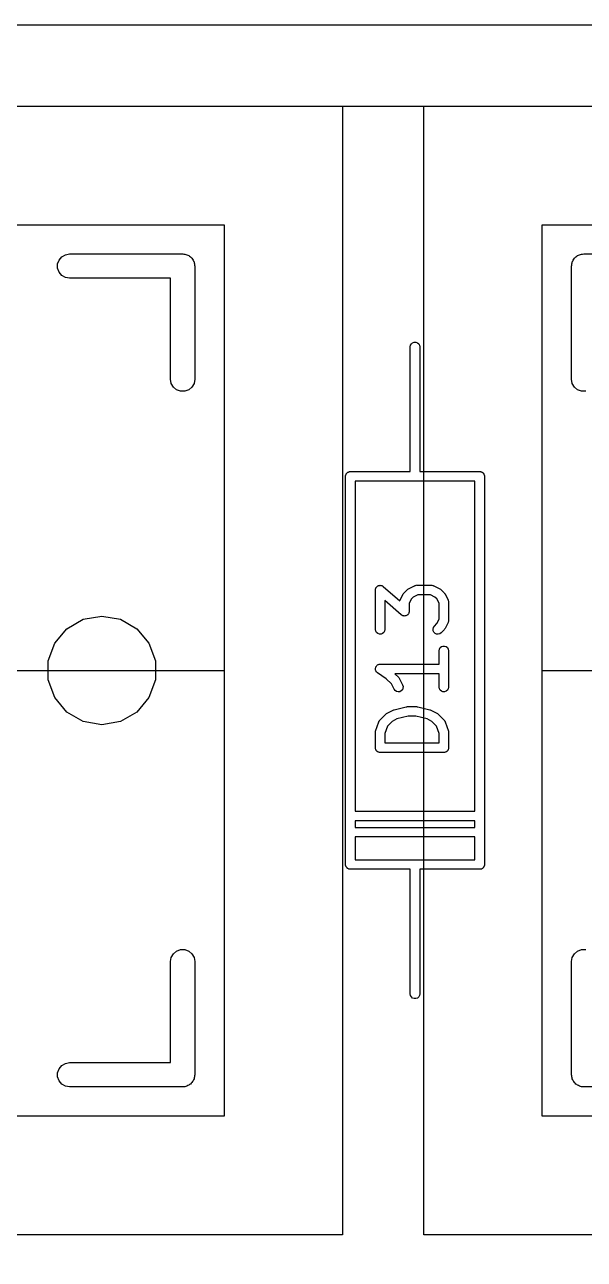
# Model space of a CAD drawing. Header units: millimetres. Extents: x 30 to 728, y -111 to 447.
# Drawn here: x 96.48 to 105.27, y 158.84 to 178.23 of the extents above; entities that cross this region are included whole.
import ezdxf

# ---------------------------------------------------------------- set-up
doc = ezdxf.new("R2010")
doc.units = ezdxf.units.MM
for name, color, linetype in [('BLACK', 7, 'Continuous'), ('プレート', 6, 'Continuous'), ('化粧板', 1, 'Continuous'), ('参照キーキャップ', 7, 'Continuous'), ('寸法', 21, 'Continuous')]:
    doc.layers.add(name, color=color, linetype=linetype)
doc.layers.add('補助線', color=4, linetype='Continuous', transparency=0.8)

# ---------------------------------------------------------------- blocks, each defined once
blk = doc.blocks.new('hhskb-F.SilkS')
at = {"layer": 'BLACK'}
for p, q in [((63.407, -53.5547), (63.4495, -53.5041)), ((63.4495, -53.5041), (63.5068, -53.471)), ((63.5068, -53.471), (63.572, -53.4595)), ((63.572, -53.4595), (65.35, -53.4595)), ((65.35, -53.4595), (65.3664, -53.4624)), ((65.3664, -53.4624), (65.3831, -53.4624)), ((65.3831, -53.4624), (65.3987, -53.4681)), ((65.3987, -53.4681), (65.4152, -53.471)), ((65.4152, -53.471), (65.4296, -53.4793)), ((65.4296, -53.4793), (65.4453, -53.485)), ((65.4453, -53.485), (65.458, -53.4957)), ((65.458, -53.4957), (65.4725, -53.5041)), ((65.4725, -53.5041), (65.4832, -53.5168)), ((71.5168, -53.5168), (71.5275, -53.5041)), ((71.5275, -53.5041), (71.542, -53.4957)), ((71.542, -53.4957), (71.5547, -53.485)), ((71.5547, -53.485), (71.5704, -53.4793)), ((71.5704, -53.4793), (71.5848, -53.471)), ((71.5848, -53.471), (71.6013, -53.4681)), ((71.6013, -53.4681), (71.6169, -53.4624)), ((71.6169, -53.4624), (71.6336, -53.4624)), ((71.6336, -53.4624), (71.65, -53.4595)), ((71.65, -53.4595), (73.428, -53.4595)), ((63.3844, -53.6169), (63.407, -53.5547)), ((63.3844, -53.6831), (63.3844, -53.6169)), ((63.407, -53.7452), (63.3844, -53.6831)), ((65.4832, -53.5168), (65.4959, -53.5275)), ((65.4959, -53.5275), (65.5043, -53.542)), ((65.5043, -53.542), (65.515, -53.5547)), ((65.515, -53.5547), (65.5207, -53.5704)), ((65.5207, -53.5704), (65.529, -53.5848)), ((65.529, -53.5848), (65.5319, -53.6013)), ((65.5319, -53.6013), (65.5376, -53.6169)), ((65.5376, -53.6169), (65.5376, -53.6336)), ((65.5376, -53.6336), (65.5405, -53.65)), ((65.5405, -53.65), (65.5405, -55.428)), ((71.4595, -53.65), (71.4624, -53.6336)), ((71.4595, -55.428), (71.4595, -53.65)), ((71.4624, -53.6169), (71.4681, -53.6013)), ((71.4624, -53.6336), (71.4624, -53.6169)), ((71.4681, -53.6013), (71.471, -53.5848)), ((71.471, -53.5848), (71.4793, -53.5704)), ((71.4793, -53.5704), (71.485, -53.5547)), ((71.485, -53.5547), (71.4957, -53.542)), ((71.4957, -53.542), (71.5041, -53.5275)), ((71.5041, -53.5275), (71.5168, -53.5168)), ((63.4495, -53.7959), (63.407, -53.7452)), ((63.5068, -53.829), (63.4495, -53.7959)), ((63.572, -53.8405), (63.5068, -53.829)), ((65.1595, -53.8405), (63.572, -53.8405)), ((65.1595, -55.428), (65.1595, -53.8405)), ((68.9425, -54.8718), (68.9625, -54.855)), ((68.9625, -54.855), (68.987, -54.8461)), ((68.987, -54.8461), (69.013, -54.8461)), ((69.013, -54.8461), (69.0375, -54.855)), ((69.0375, -54.855), (69.0575, -54.8718)), ((68.925, -54.92), (68.9295, -54.8943)), ((68.925, -56.19), (68.925, -54.92)), ((68.9295, -54.8943), (68.9425, -54.8718)), ((69.0575, -54.8718), (69.0705, -54.8943)), ((69.0705, -54.8943), (69.075, -54.92)), ((69.075, -54.92), (69.075, -56.19)), ((65.171, -55.4932), (65.1595, -55.428)), ((65.5405, -55.428), (65.529, -55.4932)), ((71.471, -55.4932), (71.4595, -55.428)), ((65.2041, -55.5505), (65.171, -55.4932)), ((65.2548, -55.593), (65.2041, -55.5505)), ((65.3169, -55.6156), (65.2548, -55.593)), ((65.3831, -55.6156), (65.3169, -55.6156)), ((65.4453, -55.593), (65.3831, -55.6156)), ((65.4959, -55.5505), (65.4453, -55.593)), ((65.529, -55.4932), (65.4959, -55.5505)), ((71.5041, -55.5505), (71.471, -55.4932)), ((71.5547, -55.593), (71.5041, -55.5505)), ((71.6169, -55.6156), (71.5547, -55.593)), ((71.6831, -55.6156), (71.6169, -55.6156)), ((68.925, -56.877), (68.925, -56.19)), ((69.075, -56.19), (69.075, -56.877)), ((67.909, -56.952), (67.9101, -56.9455)), ((67.909, -63.048), (67.909, -56.952)), ((67.9101, -56.939), (67.9124, -56.9328)), ((67.9101, -56.9455), (67.9101, -56.939)), ((67.9124, -56.9328), (67.9135, -56.9263)), ((67.9135, -56.9263), (67.9168, -56.9207)), ((67.9168, -56.9207), (67.919, -56.9145)), ((67.919, -56.9145), (67.9233, -56.9095)), ((67.9233, -56.9095), (67.9265, -56.9038)), ((67.9265, -56.9038), (67.9316, -56.8996)), ((67.9316, -56.8996), (67.9358, -56.8945)), ((67.9358, -56.8945), (67.9415, -56.8913)), ((67.9415, -56.8913), (67.9465, -56.887)), ((67.9465, -56.887), (67.9527, -56.8848)), ((67.9527, -56.8848), (67.9583, -56.8815)), ((67.9583, -56.8815), (67.9648, -56.8804)), ((67.9648, -56.8804), (67.971, -56.8781)), ((67.971, -56.8781), (67.9775, -56.8781)), ((67.9775, -56.8781), (67.984, -56.877)), ((67.984, -56.877), (68.925, -56.877)), ((69.075, -56.877), (70.016, -56.877)), ((70.016, -56.877), (70.0225, -56.8781)), ((70.0225, -56.8781), (70.029, -56.8781)), ((70.029, -56.8781), (70.0352, -56.8804)), ((70.0352, -56.8804), (70.0417, -56.8815)), ((70.0417, -56.8815), (70.0473, -56.8848)), ((70.0473, -56.8848), (70.0535, -56.887)), ((70.0535, -56.887), (70.0585, -56.8913)), ((70.0585, -56.8913), (70.0642, -56.8945)), ((70.0642, -56.8945), (70.0684, -56.8996)), ((70.0684, -56.8996), (70.0735, -56.9038)), ((70.0735, -56.9038), (70.0767, -56.9095)), ((70.0767, -56.9095), (70.081, -56.9145)), ((70.081, -56.9145), (70.0832, -56.9207)), ((70.0832, -56.9207), (70.0865, -56.9263)), ((70.0865, -56.9263), (70.0876, -56.9328)), ((70.0876, -56.9328), (70.0899, -56.939)), ((70.0899, -56.939), (70.0899, -56.9455)), ((70.0899, -56.9455), (70.091, -56.952)), ((70.091, -56.952), (70.091, -63.048)), ((69, -57.027), (68.059, -57.027)), ((68.059, -57.027), (68.059, -62.211)), ((69.941, -57.027), (69, -57.027)), ((69.941, -62.211), (69.941, -57.027)), ((68.3774, -58.7381), (68.3787, -58.7309)), ((68.3774, -59.3571), (68.3774, -58.7381)), ((68.3787, -58.7309), (68.3788, -58.7235)), ((68.3788, -58.7235), (68.3809, -58.7181)), ((68.3809, -58.7181), (68.3819, -58.7124)), ((68.3819, -58.7124), (68.3856, -58.7061)), ((68.3856, -58.7061), (68.3882, -58.6993)), ((68.3882, -58.6993), (68.392, -58.6949)), ((68.392, -58.6949), (68.3949, -58.6899)), ((68.3949, -58.6899), (68.4005, -58.6852)), ((68.4005, -58.6852), (68.4054, -58.6797)), ((68.4054, -58.6797), (68.4104, -58.6769)), ((68.4104, -58.6769), (68.4149, -58.6731)), ((68.4149, -58.6731), (68.4218, -58.6706)), ((68.4218, -58.6706), (68.4282, -58.6671)), ((68.4282, -58.6671), (68.4339, -58.6662)), ((68.4339, -58.6662), (68.4394, -58.6642)), ((68.4394, -58.6642), (68.4467, -58.6642)), ((68.4467, -58.6642), (68.4539, -58.6631)), ((68.4539, -58.6631), (68.4596, -58.6642)), ((68.4596, -58.6642), (68.4654, -58.6642)), ((68.4654, -58.6642), (68.4723, -58.6667)), ((68.4723, -58.6667), (68.4795, -58.6682)), ((68.4795, -58.6682), (68.4844, -58.6712)), ((68.4844, -58.6712), (68.4899, -58.6731)), ((68.4899, -58.6731), (68.4955, -58.6779)), ((68.4955, -58.6779), (68.5018, -58.6817)), ((68.5018, -58.6817), (68.7618, -58.9091)), ((68.8279, -58.7803), (68.8755, -58.7327)), ((68.8755, -58.7327), (68.8854, -58.7258)), ((68.8854, -58.7258), (68.895, -58.7186)), ((68.895, -58.7186), (68.9903, -58.671)), ((68.9903, -58.671), (68.9944, -58.6698)), ((68.9944, -58.6698), (68.9982, -58.6676)), ((68.9982, -58.6676), (69.0068, -58.6661)), ((69.0068, -58.6661), (69.0152, -58.6636)), ((69.0152, -58.6636), (69.0196, -58.6638)), ((69.0196, -58.6638), (69.0238, -58.6631)), ((69.0238, -58.6631), (69.2619, -58.6631)), ((69.2619, -58.6631), (69.2662, -58.6638)), ((69.2662, -58.6638), (69.2705, -58.6636)), ((69.2705, -58.6636), (69.2789, -58.6661)), ((69.2789, -58.6661), (69.2876, -58.6676)), ((69.2876, -58.6676), (69.2913, -58.6698)), ((69.2913, -58.6698), (69.2954, -58.671)), ((69.2954, -58.671), (69.3907, -58.7186)), ((69.3907, -58.7186), (69.4003, -58.7258)), ((69.4003, -58.7258), (69.4102, -58.7327)), ((69.4102, -58.7327), (69.4578, -58.7803)), ((68.7839, -59.1279), (68.5274, -58.9034)), ((68.5274, -58.9034), (68.5274, -59.3571)), ((68.7618, -58.9091), (68.7629, -58.9029)), ((68.7629, -58.9029), (68.765, -58.8992)), ((68.765, -58.8992), (68.7663, -58.895)), ((68.7663, -58.895), (68.8139, -58.7998)), ((68.8139, -58.7998), (68.821, -58.7901)), ((68.821, -58.7901), (68.8279, -58.7803)), ((68.9426, -58.8778), (68.9083, -58.9463)), ((68.973, -58.8474), (68.9426, -58.8778)), ((69.0415, -58.8131), (68.973, -58.8474)), ((69.2442, -58.8131), (69.0415, -58.8131)), ((69.3127, -58.8474), (69.2442, -58.8131)), ((69.3431, -58.8778), (69.3127, -58.8474)), ((69.3774, -58.9463), (69.3431, -58.8778)), ((69.4578, -58.7803), (69.4647, -58.7901)), ((69.4647, -58.7901), (69.4718, -58.7998)), ((69.4718, -58.7998), (69.5195, -58.895)), ((69.5195, -58.895), (69.5207, -58.8992)), ((69.5207, -58.8992), (69.5229, -58.9029)), ((69.5229, -58.9029), (69.5244, -58.9116)), ((69.5244, -58.9116), (69.5269, -58.92)), ((69.5269, -58.92), (69.5266, -58.9243)), ((69.5266, -58.9243), (69.5274, -58.9286)), ((69.5274, -58.9286), (69.5274, -59.2143)), ((68.7902, -59.1317), (68.7839, -59.1279)), ((68.7958, -59.1364), (68.7902, -59.1317)), ((68.8753, -59.1327), (68.8708, -59.1364)), ((68.8803, -59.1299), (68.8753, -59.1327)), ((68.8852, -59.1243), (68.8803, -59.1299)), ((68.8908, -59.1196), (68.8852, -59.1243)), ((68.8937, -59.1146), (68.8908, -59.1196)), ((68.8975, -59.1103), (68.8937, -59.1146)), ((68.9001, -59.1034), (68.8975, -59.1103)), ((68.9038, -59.0971), (68.9001, -59.1034)), ((68.9048, -59.0914), (68.9038, -59.0971)), ((68.9069, -59.086), (68.9048, -59.0914)), ((68.9071, -59.0786), (68.9069, -59.086)), ((68.9083, -59.0714), (68.9071, -59.0786)), ((68.9083, -58.9463), (68.9083, -59.0714)), ((69.3774, -59.1966), (69.3774, -58.9463)), ((63.531, -59.3457), (63.7879, -59.1974)), ((63.7879, -59.1974), (64.08, -59.1458)), ((64.08, -59.1458), (64.3721, -59.1974)), ((64.3721, -59.1974), (64.629, -59.3457)), ((68.8013, -59.1384), (68.7958, -59.1364)), ((68.8062, -59.1414), (68.8013, -59.1384)), ((68.8134, -59.1428), (68.8062, -59.1414)), ((68.8203, -59.1453), (68.8134, -59.1428)), ((68.8261, -59.1453), (68.8203, -59.1453)), ((68.8318, -59.1464), (68.8261, -59.1453)), ((68.839, -59.1453), (68.8318, -59.1464)), ((68.8464, -59.1453), (68.839, -59.1453)), ((68.8518, -59.1433), (68.8464, -59.1453)), ((68.8575, -59.1424), (68.8518, -59.1433)), ((68.8639, -59.1389), (68.8575, -59.1424)), ((68.8708, -59.1364), (68.8639, -59.1389)), ((69.2824, -59.3506), (69.2892, -59.3254)), ((69.2892, -59.3254), (69.3041, -59.3041)), ((69.3041, -59.3041), (69.3431, -59.2651)), ((69.3431, -59.2651), (69.3774, -59.1966)), ((69.5195, -59.2478), (69.4718, -59.3431)), ((69.5207, -59.2437), (69.5195, -59.2478)), ((69.5229, -59.2399), (69.5207, -59.2437)), ((69.5244, -59.2313), (69.5229, -59.2399)), ((69.5269, -59.2229), (69.5244, -59.2313)), ((69.5274, -59.2143), (69.5266, -59.2185)), ((69.5266, -59.2185), (69.5269, -59.2229)), ((63.3403, -59.5729), (63.531, -59.3457)), ((64.629, -59.3457), (64.8197, -59.5729)), ((68.3819, -59.3828), (68.3774, -59.3571)), ((68.3949, -59.4054), (68.3819, -59.3828)), ((68.4149, -59.4221), (68.3949, -59.4054)), ((68.4394, -59.431), (68.4149, -59.4221)), ((68.4654, -59.431), (68.4394, -59.431)), ((68.4899, -59.4221), (68.4654, -59.431)), ((68.5098, -59.4054), (68.4899, -59.4221)), ((68.5229, -59.3828), (68.5098, -59.4054)), ((68.5274, -59.3571), (68.5229, -59.3828)), ((69.2847, -59.3766), (69.2824, -59.3506)), ((69.2957, -59.4002), (69.2847, -59.3766)), ((69.3141, -59.4186), (69.2957, -59.4002)), ((69.3377, -59.4296), (69.3141, -59.4186)), ((69.3637, -59.4319), (69.3377, -59.4296)), ((69.3888, -59.4251), (69.3637, -59.4319)), ((69.4102, -59.4102), (69.3888, -59.4251)), ((69.4578, -59.3626), (69.4102, -59.4102)), ((69.4647, -59.3527), (69.4578, -59.3626)), ((69.4718, -59.3431), (69.4647, -59.3527)), ((63.2388, -59.8517), (63.3403, -59.5729)), ((64.8197, -59.5729), (64.9212, -59.8517)), ((69.3774, -59.6905), (69.3819, -59.6648)), ((69.3774, -59.9012), (69.3774, -59.6905)), ((69.3819, -59.6648), (69.3949, -59.6423)), ((69.3949, -59.6423), (69.4149, -59.6255)), ((69.4149, -59.6255), (69.4394, -59.6166)), ((69.4394, -59.6166), (69.4654, -59.6166)), ((69.4654, -59.6166), (69.4899, -59.6255)), ((69.4899, -59.6255), (69.5098, -59.6423)), ((69.5098, -59.6423), (69.5229, -59.6648)), ((69.5229, -59.6648), (69.5274, -59.6905)), ((69.5274, -59.6905), (69.5274, -60.2619)), ((63.2388, -60.1483), (63.2388, -59.8517)), ((64.9212, -59.8517), (64.9212, -60.1483)), ((68.4119, -59.9143), (68.4191, -59.909)), ((68.4191, -59.909), (68.4231, -59.9078)), ((68.4231, -59.9078), (68.4267, -59.9057)), ((68.4267, -59.9057), (68.4355, -59.9042)), ((68.4355, -59.9042), (68.4441, -59.9016)), ((68.4441, -59.9016), (68.4483, -59.9019)), ((68.4483, -59.9019), (68.4524, -59.9012)), ((68.4524, -59.9012), (69.3774, -59.9012)), ((68.3775, -59.9714), (68.3785, -59.9673)), ((68.3785, -59.9803), (68.3775, -59.9714)), ((68.3785, -59.9632), (68.3816, -59.9548)), ((68.3785, -59.9673), (68.3785, -59.9632)), ((68.3785, -59.9892), (68.3785, -59.9803)), ((68.3799, -59.9931), (68.3785, -59.9892)), ((68.3804, -59.9973), (68.3799, -59.9931)), ((68.3844, -60.0053), (68.3804, -59.9973)), ((68.3816, -59.9548), (68.3837, -59.9461)), ((68.3837, -59.9461), (68.386, -59.9426)), ((68.3874, -60.0137), (68.3844, -60.0053)), ((68.386, -59.9426), (68.3874, -59.9387)), ((68.3874, -59.9387), (68.3932, -59.9318)), ((68.3901, -60.0169), (68.3874, -60.0137)), ((68.3919, -60.0206), (68.3901, -60.0169)), ((68.3984, -60.0268), (68.3919, -60.0206)), ((68.3932, -59.9318), (68.3981, -59.9244)), ((68.3981, -59.9244), (68.4015, -59.9219)), ((68.4042, -60.0336), (68.3984, -60.0268)), ((68.4015, -59.9219), (68.4042, -59.9187)), ((68.4042, -59.9187), (68.4119, -59.9143)), ((68.4078, -60.0357), (68.4042, -60.0336)), ((68.4108, -60.0386), (68.4078, -60.0357)), ((68.5475, -60.1297), (68.4108, -60.0386)), ((69.3774, -60.0512), (68.6811, -60.0512)), ((68.6811, -60.0512), (68.7435, -60.1136)), ((69.3774, -60.2619), (69.3774, -60.0512)), ((63.3403, -60.4271), (63.2388, -60.1483)), ((64.9212, -60.1483), (64.8197, -60.4271)), ((68.6288, -60.2111), (68.5475, -60.1297)), ((68.671, -60.2954), (68.6288, -60.2111)), ((68.6865, -60.3164), (68.671, -60.2954)), ((68.7435, -60.1136), (68.7504, -60.1235)), ((68.7504, -60.1235), (68.7576, -60.1331)), ((68.7576, -60.1331), (68.8052, -60.2284)), ((68.811, -60.2793), (68.8007, -60.3032)), ((68.8052, -60.2284), (68.8126, -60.2533)), ((68.8126, -60.2533), (68.811, -60.2793)), ((69.3819, -60.2876), (69.3774, -60.2619)), ((69.3949, -60.3101), (69.3819, -60.2876)), ((69.5229, -60.2876), (69.5098, -60.3101)), ((69.5274, -60.2619), (69.5229, -60.2876)), ((63.531, -60.6543), (63.3403, -60.4271)), ((64.8197, -60.4271), (64.629, -60.6543)), ((68.7083, -60.3307), (68.6865, -60.3164)), ((68.7336, -60.3368), (68.7083, -60.3307)), ((68.7595, -60.3338), (68.7336, -60.3368)), ((68.7828, -60.3221), (68.7595, -60.3338)), ((68.8007, -60.3032), (68.7828, -60.3221)), ((69.4149, -60.3269), (69.3949, -60.3101)), ((69.4394, -60.3358), (69.4149, -60.3269)), ((69.4654, -60.3358), (69.4394, -60.3358)), ((69.4899, -60.3269), (69.4654, -60.3358)), ((69.5098, -60.3101), (69.4899, -60.3269)), ((63.7879, -60.8026), (63.531, -60.6543)), ((64.629, -60.6543), (64.3721, -60.8026)), ((68.447, -60.7803), (68.5422, -60.6851)), ((68.5422, -60.6851), (68.552, -60.6782)), ((68.552, -60.6782), (68.5617, -60.671)), ((68.5617, -60.671), (68.6569, -60.6234)), ((68.6569, -60.6234), (68.6648, -60.6211)), ((68.6648, -60.6211), (68.6723, -60.6177)), ((68.6723, -60.6177), (68.8628, -60.5701)), ((68.8628, -60.5701), (68.8719, -60.5694)), ((68.8719, -60.5694), (68.881, -60.5679)), ((68.881, -60.5679), (69.0238, -60.5679)), ((69.0238, -60.5679), (69.0328, -60.5694)), ((69.0328, -60.5694), (69.042, -60.5701)), ((69.042, -60.5701), (69.2325, -60.6177)), ((69.2325, -60.6177), (69.24, -60.6211)), ((69.24, -60.6211), (69.2478, -60.6234)), ((69.2478, -60.6234), (69.3431, -60.671)), ((69.3431, -60.671), (69.3527, -60.6782)), ((69.3527, -60.6782), (69.3626, -60.6851)), ((69.3626, -60.6851), (69.4578, -60.7803)), ((64.08, -60.8541), (63.7879, -60.8026)), ((64.3721, -60.8026), (64.08, -60.8541)), ((68.3812, -60.9525), (68.4288, -60.8096)), ((68.4288, -60.8096), (68.4309, -60.8058)), ((68.4309, -60.8058), (68.432, -60.8016)), ((68.432, -60.8016), (68.4371, -60.7944)), ((68.4371, -60.7944), (68.4413, -60.7867)), ((68.4413, -60.7867), (68.4445, -60.7838)), ((68.4445, -60.7838), (68.447, -60.7803)), ((68.5656, -60.8738), (68.5274, -60.9884)), ((68.6397, -60.7997), (68.5656, -60.8738)), ((68.7167, -60.7612), (68.6397, -60.7997)), ((68.8902, -60.7179), (68.7167, -60.7612)), ((69.0146, -60.7179), (68.8902, -60.7179)), ((69.1881, -60.7612), (69.0146, -60.7179)), ((69.2651, -60.7997), (69.1881, -60.7612)), ((69.3392, -60.8738), (69.2651, -60.7997)), ((69.3774, -60.9884), (69.3392, -60.8738)), ((69.4578, -60.7803), (69.4603, -60.7838)), ((69.4603, -60.7838), (69.4635, -60.7867)), ((69.4635, -60.7867), (69.4677, -60.7944)), ((69.4677, -60.7944), (69.4727, -60.8016)), ((69.4727, -60.8016), (69.4739, -60.8058)), ((69.4739, -60.8058), (69.4759, -60.8096)), ((69.4759, -60.8096), (69.5235, -60.9525)), ((68.3774, -60.9762), (68.3795, -60.9643)), ((68.3774, -61.2143), (68.3774, -60.9762)), ((68.3795, -60.9643), (68.3812, -60.9525)), ((68.5274, -60.9884), (68.5274, -61.1393)), ((69.3774, -61.1393), (69.3774, -60.9884)), ((69.5235, -60.9525), (69.5253, -60.9643)), ((69.5253, -60.9643), (69.5274, -60.9762)), ((69.5274, -60.9762), (69.5274, -61.2143)), ((68.3785, -61.2207), (68.3774, -61.2143)), ((68.3785, -61.2273), (68.3785, -61.2207)), ((68.3808, -61.2335), (68.3785, -61.2273)), ((68.3819, -61.2399), (68.3808, -61.2335)), ((68.3852, -61.2456), (68.3819, -61.2399)), ((68.3874, -61.2518), (68.3852, -61.2456)), ((68.3916, -61.2568), (68.3874, -61.2518)), ((68.3949, -61.2625), (68.3916, -61.2568)), ((68.4, -61.2667), (68.3949, -61.2625)), ((68.4042, -61.2717), (68.4, -61.2667)), ((68.5274, -61.1393), (69.3774, -61.1393)), ((69.5048, -61.2667), (69.5006, -61.2717)), ((69.5098, -61.2625), (69.5048, -61.2667)), ((69.5131, -61.2568), (69.5098, -61.2625)), ((69.5173, -61.2518), (69.5131, -61.2568)), ((69.5196, -61.2456), (69.5173, -61.2518)), ((69.5229, -61.2399), (69.5196, -61.2456)), ((69.524, -61.2335), (69.5229, -61.2399)), ((69.5262, -61.2273), (69.524, -61.2335)), ((69.5274, -61.2143), (69.5262, -61.2207)), ((69.5262, -61.2207), (69.5262, -61.2273)), ((68.4099, -61.275), (68.4042, -61.2717)), ((68.4149, -61.2792), (68.4099, -61.275)), ((68.421, -61.2815), (68.4149, -61.2792)), ((68.4267, -61.2848), (68.421, -61.2815)), ((68.4332, -61.2859), (68.4267, -61.2848)), ((68.4394, -61.2881), (68.4332, -61.2859)), ((68.4459, -61.2881), (68.4394, -61.2881)), ((68.4524, -61.2893), (68.4459, -61.2881)), ((69.4524, -61.2893), (68.4524, -61.2893)), ((69.4588, -61.2881), (69.4524, -61.2893)), ((69.4654, -61.2881), (69.4588, -61.2881)), ((69.4716, -61.2859), (69.4654, -61.2881)), ((69.478, -61.2848), (69.4716, -61.2859)), ((69.4837, -61.2815), (69.478, -61.2848)), ((69.4899, -61.2792), (69.4837, -61.2815)), ((69.4949, -61.275), (69.4899, -61.2792)), ((69.5006, -61.2717), (69.4949, -61.275)), ((68.059, -62.211), (69.941, -62.211)), ((68.059, -62.361), (68.059, -62.465)), ((69.941, -62.361), (68.059, -62.361)), ((69.941, -62.465), (69.941, -62.361)), ((68.059, -62.465), (69.941, -62.465)), ((69.941, -62.615), (68.059, -62.615)), ((68.059, -62.615), (68.059, -62.973)), ((69.941, -62.973), (69.941, -62.615)), ((68.059, -62.973), (69, -62.973)), ((69, -62.973), (69.941, -62.973)), ((67.9101, -63.0545), (67.909, -63.048)), ((67.9101, -63.061), (67.9101, -63.0545)), ((67.9124, -63.0672), (67.9101, -63.061)), ((67.9135, -63.0737), (67.9124, -63.0672)), ((67.9168, -63.0793), (67.9135, -63.0737)), ((67.919, -63.0855), (67.9168, -63.0793)), ((67.9233, -63.0905), (67.919, -63.0855)), ((67.9265, -63.0962), (67.9233, -63.0905)), ((67.9316, -63.1004), (67.9265, -63.0962)), ((67.9358, -63.1055), (67.9316, -63.1004)), ((67.9415, -63.1087), (67.9358, -63.1055)), ((67.9465, -63.113), (67.9415, -63.1087)), ((67.9527, -63.1152), (67.9465, -63.113)), ((67.9583, -63.1185), (67.9527, -63.1152)), ((67.9648, -63.1196), (67.9583, -63.1185)), ((67.971, -63.1219), (67.9648, -63.1196)), ((67.9775, -63.1219), (67.971, -63.1219)), ((67.984, -63.123), (67.9775, -63.1219)), ((68.925, -63.123), (67.984, -63.123)), ((68.925, -63.81), (68.925, -63.123)), ((70.016, -63.123), (69.075, -63.123)), ((69.075, -63.123), (69.075, -63.81)), ((70.0225, -63.1219), (70.016, -63.123)), ((70.029, -63.1219), (70.0225, -63.1219)), ((70.0352, -63.1196), (70.029, -63.1219)), ((70.0417, -63.1185), (70.0352, -63.1196)), ((70.0473, -63.1152), (70.0417, -63.1185)), ((70.0535, -63.113), (70.0473, -63.1152)), ((70.0585, -63.1087), (70.0535, -63.113)), ((70.0642, -63.1055), (70.0585, -63.1087)), ((70.0684, -63.1004), (70.0642, -63.1055)), ((70.0735, -63.0962), (70.0684, -63.1004)), ((70.0767, -63.0905), (70.0735, -63.0962)), ((70.081, -63.0855), (70.0767, -63.0905)), ((70.0832, -63.0793), (70.081, -63.0855)), ((70.0865, -63.0737), (70.0832, -63.0793)), ((70.0876, -63.0672), (70.0865, -63.0737)), ((70.0899, -63.061), (70.0876, -63.0672)), ((70.091, -63.048), (70.0899, -63.0545)), ((70.0899, -63.0545), (70.0899, -63.061)), ((68.925, -65.08), (68.925, -63.81)), ((69.075, -63.81), (69.075, -65.08)), ((65.1595, -64.572), (65.171, -64.5068)), ((65.171, -64.5068), (65.2041, -64.4495)), ((65.2041, -64.4495), (65.2548, -64.407)), ((65.2548, -64.407), (65.3169, -64.3844)), ((65.3169, -64.3844), (65.3831, -64.3844)), ((65.3831, -64.3844), (65.4453, -64.407)), ((65.4453, -64.407), (65.4959, -64.4495)), ((65.4959, -64.4495), (65.529, -64.5068)), ((65.529, -64.5068), (65.5405, -64.572)), ((71.4595, -64.572), (71.471, -64.5068)), ((71.471, -64.5068), (71.5041, -64.4495)), ((71.5041, -64.4495), (71.5547, -64.407)), ((71.5547, -64.407), (71.6169, -64.3844)), ((71.6169, -64.3844), (71.6831, -64.3844)), ((65.1595, -66.1595), (65.1595, -64.572)), ((65.5405, -64.572), (65.5405, -66.35)), ((71.4595, -66.35), (71.4595, -64.572)), ((68.9295, -65.1057), (68.925, -65.08)), ((68.9425, -65.1282), (68.9295, -65.1057)), ((68.9625, -65.145), (68.9425, -65.1282)), ((68.987, -65.1539), (68.9625, -65.145)), ((69.0375, -65.145), (69.013, -65.1539)), ((69.0575, -65.1282), (69.0375, -65.145)), ((69.0705, -65.1057), (69.0575, -65.1282)), ((69.075, -65.08), (69.0705, -65.1057)), ((69.013, -65.1539), (68.987, -65.1539)), ((63.3844, -66.3169), (63.407, -66.2548)), ((63.407, -66.2548), (63.4495, -66.2041)), ((63.4495, -66.2041), (63.5068, -66.171)), ((63.5068, -66.171), (63.572, -66.1595)), ((63.572, -66.1595), (65.1595, -66.1595)), ((63.3844, -66.3831), (63.3844, -66.3169)), ((63.407, -66.4453), (63.3844, -66.3831)), ((63.4495, -66.4959), (63.407, -66.4453)), ((63.5068, -66.529), (63.4495, -66.4959)), ((65.4725, -66.4959), (65.458, -66.5043)), ((65.4832, -66.4832), (65.4725, -66.4959)), ((65.4959, -66.4725), (65.4832, -66.4832)), ((65.5043, -66.458), (65.4959, -66.4725)), ((65.515, -66.4453), (65.5043, -66.458)), ((65.5207, -66.4296), (65.515, -66.4453)), ((65.529, -66.4152), (65.5207, -66.4296)), ((65.5319, -66.3987), (65.529, -66.4152)), ((65.5376, -66.3831), (65.5319, -66.3987)), ((65.5405, -66.35), (65.5376, -66.3664)), ((65.5376, -66.3664), (65.5376, -66.3831)), ((71.4624, -66.3664), (71.4595, -66.35)), ((71.4624, -66.3831), (71.4624, -66.3664)), ((71.4681, -66.3987), (71.4624, -66.3831)), ((71.471, -66.4152), (71.4681, -66.3987)), ((71.4793, -66.4296), (71.471, -66.4152)), ((71.485, -66.4453), (71.4793, -66.4296)), ((71.4957, -66.458), (71.485, -66.4453)), ((71.5041, -66.4725), (71.4957, -66.458)), ((71.5168, -66.4832), (71.5041, -66.4725)), ((71.5275, -66.4959), (71.5168, -66.4832)), ((71.542, -66.5043), (71.5275, -66.4959)), ((63.572, -66.5405), (63.5068, -66.529)), ((65.35, -66.5405), (63.572, -66.5405)), ((65.3664, -66.5376), (65.35, -66.5405)), ((65.3831, -66.5376), (65.3664, -66.5376)), ((65.3987, -66.5319), (65.3831, -66.5376)), ((65.4152, -66.529), (65.3987, -66.5319)), ((65.4296, -66.5207), (65.4152, -66.529)), ((65.4453, -66.515), (65.4296, -66.5207)), ((65.458, -66.5043), (65.4453, -66.515)), ((71.5547, -66.515), (71.542, -66.5043)), ((71.5704, -66.5207), (71.5547, -66.515)), ((71.5848, -66.529), (71.5704, -66.5207)), ((71.6013, -66.5319), (71.5848, -66.529)), ((71.6169, -66.5376), (71.6013, -66.5319)), ((71.6336, -66.5376), (71.6169, -66.5376)), ((71.65, -66.5405), (71.6336, -66.5376)), ((73.428, -66.5405), (71.65, -66.5405))]:
    blk.add_line(p, q, dxfattribs=at)

msp = doc.modelspace()

# ---------------------------------------------------------------- linework, layer by layer
at = {"layer": 'プレート'}
for points in [[(85.608, 161.086), (85.608, 175.086), (99.608, 175.086), (99.608, 161.086)], [(104.608, 161.086), (104.608, 175.086), (118.608, 175.086), (118.608, 161.086)]]:
    msp.add_lwpolyline(points, close=True, dxfattribs=at)
at = {"layer": '化粧板'}
msp.add_lwpolyline([(63.47, 178.227), (197.749, 178.227), (197.749, 157.945), (188.249, 157.945), (188.249, 140.207), (192.999, 140.207), (192.999, 121.227), (202.499, 121.227), (202.499, 81.977), (106.217, 81.977), (106.217, 100.955), (63.499, 101.001)], close=True, dxfattribs=at)
at = {"layer": '参照キーキャップ', "color": 7}
for points in [[(83.747, 176.947), (101.469, 176.947), (101.469, 159.225), (83.747, 159.225), (83.747, 176.947)], [(102.747, 176.947), (120.469, 176.947), (120.469, 159.225), (102.747, 159.225), (102.747, 176.947)]]:
    msp.add_lwpolyline(points, close=True, dxfattribs=at)
at = {"layer": '補助線'}
for p, q in [((30.626, 178.227), (254.261, 178.227)), ((30.626, 176.947), (254.261, 176.947)), ((85.608, 168.086), (99.608, 168.086)), ((104.608, 168.086), (118.608, 168.086))]:
    msp.add_line(p, q, dxfattribs=at)

# ---------------------------------------------------------------- block references
at = {"layer": '寸法', "linetype": 'ByBlock'}
msp.add_blockref('hhskb-F.SilkS', (33.608, 228.086), dxfattribs=at)

doc.saveas('drawing.dxf')
